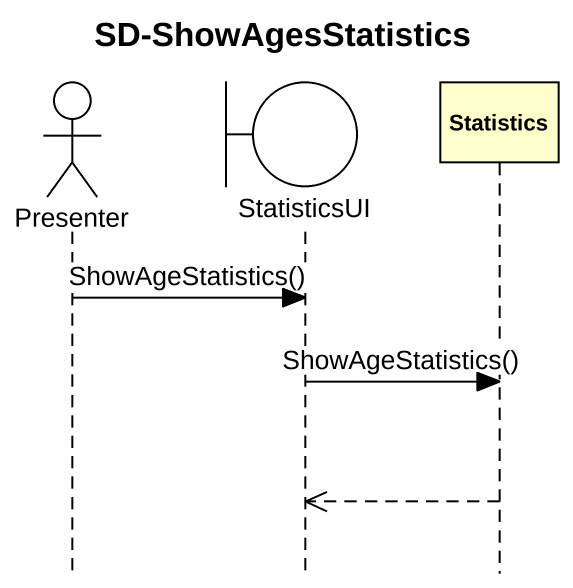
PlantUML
@startuml
title SD-ShowAgesStatistics
hide footbox
actor Presenter
boundary StatisticsUI
participant Statistics

Presenter -> StatisticsUI : ShowAgeStatistics()
StatisticsUI -> Statistics : ShowAgeStatistics()
Statistics -->> StatisticsUI
@enduml
